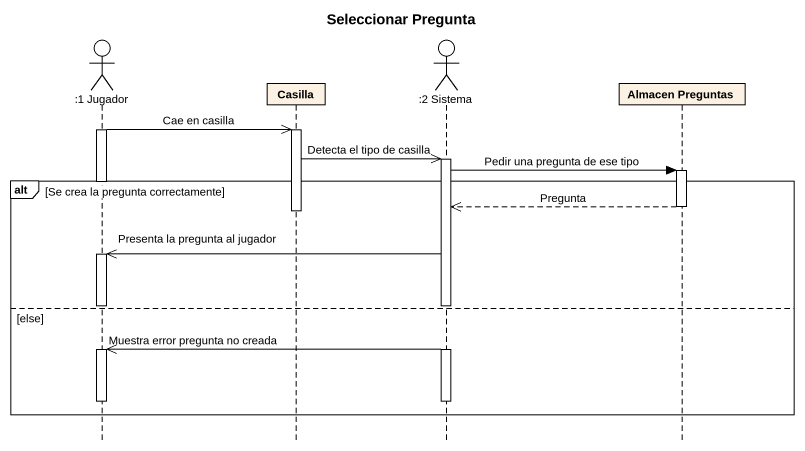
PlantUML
@startuml
title Seleccionar Pregunta
hide footbox
actor ":1 Jugador" as a1_Jugador
participant Casilla
actor ":2 Sistema" as a2_Sistema
participant "Almacen Preguntas" as Almacen_Preguntas

activate a1_Jugador
a1_Jugador ->> Casilla : Cae en casilla
activate Casilla
Casilla ->> a2_Sistema : Detecta el tipo de casilla
activate a2_Sistema
a2_Sistema -> Almacen_Preguntas : Pedir una pregunta de ese tipo
activate Almacen_Preguntas
alt Se crea la pregunta correctamente
  deactivate a1_Jugador
  Almacen_Preguntas -->> a2_Sistema : Pregunta
  deactivate Almacen_Preguntas
  deactivate Casilla
  a2_Sistema ->> a1_Jugador : Presenta la pregunta al jugador
  activate a1_Jugador
  deactivate a1_Jugador
else else
  a2_Sistema ->> a1_Jugador : Muestra error pregunta no creada
  activate a1_Jugador
  deactivate a1_Jugador
  deactivate a2_Sistema
end
@enduml
